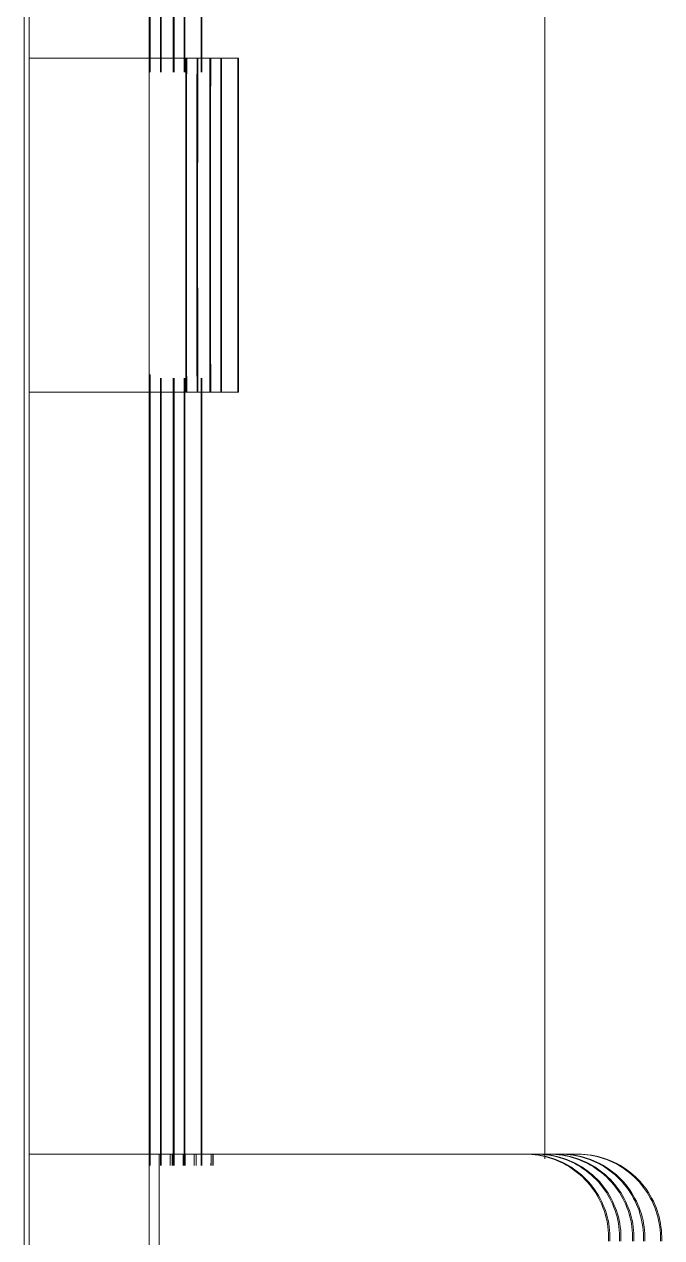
# Model space of a CAD drawing. Header units: millimetres. Extents: x 900982 to 1200730, y -305 to 27743.
# Drawn here: x 1020985.9 to 1021047, y 6200 to 6316.2 of the extents above; entities that cross this region are included whole.
import ezdxf

# ---------------------------------------------------------------- set-up
doc = ezdxf.new("R2010")
doc.units = ezdxf.units.MM
for name, color, linetype, lineweight in [('A-DOOR', 31, 'Continuous', 5), ('A-DOOR-FRAM', 31, 'Continuous', 5), ('A-GENM', 13, 'Continuous', 5)]:
    doc.layers.add(name, color=color, linetype=linetype, lineweight=lineweight)

# ---------------------------------------------------------------- blocks, each defined once
blk = doc.blocks.new('Generic Models 6 - Generic Models 2-971374-SECTION - GRIDS 2A')
at = {"layer": 'A-GENM'}
blk.add_line((1021035.8, 6207.57), (1021035.8, 6621.81), dxfattribs=at)
blk = doc.blocks.new('X_Door-Frame-Metal - Standard-2885300-SECTION - GRIDS 2A')
at = {"layer": 'A-DOOR-FRAM'}
blk.add_line((1020985.92, 7600), (1020985.92, 5200), dxfattribs=at)
blk = doc.blocks.new('X_Door-Handle-Lockwood 4800 Series Lever - Standard-764996-SECTION - GRIDS 2A')
at = {"layer": 'A-DOOR'}
for p, q in [((1020986.4, 6151), (1020986.4, 6334)), ((1020997.9, 6334), (1020997.9, 6151)), ((1021001.41, 6313), (1020986.41, 6313)), ((1021001.4, 6303), (1021001.4, 6290.98)), ((1020986.41, 6280.98), (1021001.41, 6280.98)), ((1021006.91, 6208), (1020986.41, 6208)), ((1021006.85, 6208), (1020998.85, 6208)), ((1021033.89, 6208), (1021033.87, 6208))]:
    blk.add_line(p, q, dxfattribs=at)
at = {"layer": 'A-DOOR', "flags": 128}
for points in [[(1021033.87, 6208), (1021033.84, 6208), (1021033.78, 6208), (1021033.67, 6208), (1021033.52, 6208), (1021033.32, 6208), (1021033.09, 6208), (1021032.81, 6208), (1021032.49, 6208), (1021032.13, 6208), (1021031.73, 6208), (1021031.29, 6208), (1021030.81, 6208), (1021030.29, 6208), (1021029.73, 6208), (1021029.14, 6208), (1021028.51, 6208), (1021027.85, 6208), (1021027.16, 6208), (1021026.43, 6208), (1021025.67, 6208), (1021024.88, 6208), (1021024.06, 6208), (1021023.21, 6208), (1021022.34, 6208), (1021021.44, 6208), (1021020.52, 6208), (1021019.58, 6208), (1021018.62, 6208), (1021017.63, 6208), (1021016.64, 6208), (1021015.62, 6208), (1021014.59, 6208), (1021013.55, 6208), (1021012.5, 6208), (1021011.44, 6208), (1021010.37, 6208), (1021009.3, 6208), (1021008.22, 6208), (1021007.14, 6208), (1021006.85, 6208)], [(1021006.91, 6208), (1021007.99, 6208), (1021009.07, 6208), (1021010.14, 6208), (1021011.21, 6208), (1021012.27, 6208), (1021013.33, 6208), (1021014.37, 6208), (1021015.4, 6208), (1021016.42, 6208), (1021017.42, 6208), (1021018.41, 6208), (1021019.38, 6208), (1021020.32, 6208), (1021021.25, 6208), (1021022.15, 6208), (1021023.03, 6208), (1021023.88, 6208), (1021024.71, 6208), (1021025.51, 6208), (1021026.27, 6208), (1021027.01, 6208), (1021027.71, 6208), (1021028.38, 6208), (1021029.02, 6208), (1021029.62, 6208), (1021030.19, 6208), (1021030.71, 6208), (1021031.2, 6208), (1021031.65, 6208), (1021032.06, 6208), (1021032.44, 6208), (1021032.77, 6208), (1021033.05, 6208), (1021033.3, 6208), (1021033.5, 6208), (1021033.67, 6208), (1021033.78, 6208), (1021033.86, 6208), (1021033.89, 6208)], [(1021033.89, 6208), (1021034.21, 6207.99), (1021034.53, 6207.97), (1021034.85, 6207.94), (1021035.17, 6207.9), (1021035.48, 6207.84), (1021035.8, 6207.77), (1021036.11, 6207.69), (1021036.41, 6207.59), (1021036.71, 6207.49), (1021037.01, 6207.37), (1021037.3, 6207.24), (1021037.59, 6207.1), (1021037.87, 6206.94), (1021038.14, 6206.78), (1021038.41, 6206.6), (1021038.67, 6206.42), (1021038.92, 6206.22), (1021039.17, 6206.01), (1021039.41, 6205.8), (1021039.63, 6205.57), (1021039.85, 6205.34), (1021040.06, 6205.1), (1021040.26, 6204.85), (1021040.45, 6204.59), (1021040.63, 6204.32), (1021040.79, 6204.05), (1021040.95, 6203.77), (1021041.1, 6203.49), (1021041.23, 6203.19), (1021041.35, 6202.9), (1021041.46, 6202.6), (1021041.56, 6202.29), (1021041.64, 6201.99), (1021041.72, 6201.67), (1021041.78, 6201.36), (1021041.83, 6201.04), (1021041.86, 6200.73), (1021041.88, 6200.41), (1021041.89, 6200.09), (1021041.89, 6200)], [(1021041.89, 6200), (1021041.89, 6199.68)]]:
    blk.add_lwpolyline(points, dxfattribs=at)
at = {"layer": 'A-DOOR'}
for centre, major_axis, start_param, end_param in [((1021001.41, 6303), (0, 10), 5.759587, 7.853982), ((1021001.41, 6290.98), (0, 10), 1.570796, 3.665191), ((1020998.85, 6200), (0, 8), 4.712389, 7.853982), ((1020998.85, 6200), (0, 8), 1.570796, 4.712389)]:
    blk.add_ellipse(centre, major_axis=major_axis, ratio=0.000553, start_param=start_param, end_param=end_param, dxfattribs=at)
blk = doc.blocks.new('X_Door-Handle-Lockwood 4800 Series Lever - Standard-765406-SECTION - GRIDS 2A')
at = {"layer": 'A-DOOR'}
for p, q in [((1020997.97, 6334), (1020997.97, 6311.66)), ((1021001.48, 6313), (1020997.9, 6313)), ((1021001.47, 6303), (1021001.47, 6290.98)), ((1020997.97, 6282.68), (1020997.97, 6206.93)), ((1020997.9, 6280.98), (1021001.48, 6280.98)), ((1021006.98, 6208), (1020997.9, 6208)), ((1021007.03, 6208), (1020999.03, 6208)), ((1021034.02, 6208), (1021033.99, 6208))]:
    blk.add_line(p, q, dxfattribs=at)
at = {"layer": 'A-DOOR', "flags": 128}
for points in [[(1021016.76, 6208), (1021015.75, 6208), (1021014.72, 6208), (1021013.68, 6208), (1021012.63, 6208), (1021011.57, 6208), (1021010.5, 6208), (1021009.42, 6208), (1021008.35, 6208), (1021007.27, 6208), (1021006.98, 6208)], [(1021007.03, 6208), (1021008.11, 6208), (1021009.19, 6208), (1021010.27, 6208), (1021011.34, 6208), (1021012.4, 6208), (1021013.45, 6208), (1021014.5, 6208), (1021015.53, 6208), (1021016.55, 6208), (1021017.55, 6208)], [(1021021.37, 6208), (1021022.28, 6208), (1021023.16, 6208), (1021024.01, 6208), (1021024.83, 6208), (1021025.63, 6208), (1021026.4, 6208), (1021027.14, 6208), (1021027.84, 6208), (1021028.51, 6208), (1021029.15, 6208), (1021029.75, 6208), (1021030.31, 6208), (1021030.84, 6208), (1021031.33, 6208), (1021031.78, 6208), (1021032.19, 6208), (1021032.56, 6208), (1021032.89, 6208), (1021033.18, 6208), (1021033.43, 6208), (1021033.63, 6208), (1021033.79, 6208), (1021033.91, 6208), (1021033.99, 6208), (1021034.02, 6208)], [(1021033.99, 6208), (1021033.97, 6208), (1021033.9, 6208), (1021033.8, 6208), (1021033.64, 6208), (1021033.45, 6208), (1021033.21, 6208), (1021032.94, 6208), (1021032.62, 6208), (1021032.26, 6208), (1021031.85, 6208), (1021031.41, 6208), (1021030.93, 6208), (1021030.42, 6208), (1021029.86, 6208), (1021029.27, 6208), (1021028.64, 6208), (1021027.98, 6208), (1021027.28, 6208), (1021026.55, 6208), (1021025.79, 6208), (1021025, 6208), (1021024.18, 6208), (1021023.34, 6208), (1021022.46, 6208), (1021021.57, 6208)], [(1021034.02, 6208), (1021034.34, 6207.99), (1021034.66, 6207.97), (1021034.98, 6207.94), (1021035.29, 6207.9), (1021035.61, 6207.84), (1021035.92, 6207.77), (1021036.23, 6207.69), (1021036.54, 6207.59), (1021036.84, 6207.49), (1021037.14, 6207.37), (1021037.43, 6207.24), (1021037.71, 6207.1), (1021037.99, 6206.94), (1021038.27, 6206.78), (1021038.54, 6206.6), (1021038.8, 6206.42), (1021039.05, 6206.22), (1021039.29, 6206.01), (1021039.53, 6205.8), (1021039.76, 6205.57), (1021039.98, 6205.34), (1021040.19, 6205.1), (1021040.38, 6204.85), (1021040.57, 6204.59), (1021040.75, 6204.32), (1021040.92, 6204.05), (1021041.08, 6203.77), (1021041.22, 6203.49), (1021041.35, 6203.19), (1021041.48, 6202.9), (1021041.59, 6202.6), (1021041.68, 6202.29), (1021041.77, 6201.99), (1021041.84, 6201.67), (1021041.9, 6201.36), (1021041.95, 6201.04), (1021041.99, 6200.73), (1021042.01, 6200.41), (1021042.02, 6200.09), (1021042.02, 6200)], [(1021042.02, 6200), (1021042.01, 6199.68)]]:
    blk.add_lwpolyline(points, dxfattribs=at)
at = {"layer": 'A-DOOR'}
for centre, major_axis, start_param, end_param in [((1021001.48, 6303), (0, 10), 5.759587, 7.853982), ((1021001.48, 6290.98), (0, 10), 1.570796, 3.665191), ((1020999.03, 6200), (0, 8), 5.759587, 6.806784)]:
    blk.add_ellipse(centre, major_axis=major_axis, ratio=0.000553, start_param=start_param, end_param=end_param, dxfattribs=at)
blk = doc.blocks.new('X_Door-Handle-Lockwood 4800 Series Lever - Standard-V10-SECTION - GRIDS 2A')
at = {"layer": 'A-DOOR'}
for p, q in [((1020998.96, 6334), (1020998.96, 6311.66)), ((1021002.47, 6313), (1020997.97, 6313)), ((1021002.46, 6303), (1021002.46, 6290.98)), ((1020998.96, 6282.32), (1020998.96, 6206.93)), ((1020997.97, 6280.98), (1021002.47, 6280.98)), ((1021007.97, 6208), (1020997.97, 6208)), ((1021007.91, 6208), (1020999.91, 6208)), ((1021034.95, 6208), (1021034.92, 6208))]:
    blk.add_line(p, q, dxfattribs=at)
at = {"layer": 'A-DOOR', "flags": 128}
for points in [[(1021016.68, 6208), (1021015.65, 6208), (1021014.61, 6208), (1021013.56, 6208), (1021012.5, 6208), (1021011.43, 6208), (1021010.36, 6208), (1021009.28, 6208), (1021008.2, 6208), (1021007.91, 6208)], [(1021007.97, 6208), (1021009.05, 6208), (1021010.13, 6208), (1021011.2, 6208), (1021012.27, 6208), (1021013.33, 6208), (1021014.39, 6208), (1021015.43, 6208), (1021016.46, 6208), (1021017.48, 6208)], [(1021021.38, 6208), (1021022.31, 6208), (1021023.21, 6208), (1021024.09, 6208), (1021024.94, 6208)], [(1021025.12, 6208), (1021024.27, 6208), (1021023.4, 6208), (1021022.5, 6208), (1021021.58, 6208)], [(1021031.25, 6208), (1021031.77, 6208), (1021032.26, 6208), (1021032.71, 6208), (1021033.12, 6208), (1021033.49, 6208), (1021033.82, 6208), (1021034.11, 6208), (1021034.36, 6208), (1021034.56, 6208), (1021034.72, 6208), (1021034.84, 6208), (1021034.92, 6208), (1021034.95, 6208)], [(1021034.92, 6208), (1021034.9, 6208), (1021034.84, 6208), (1021034.73, 6208), (1021034.58, 6208), (1021034.38, 6208), (1021034.15, 6208), (1021033.87, 6208), (1021033.55, 6208), (1021033.19, 6208), (1021032.79, 6208), (1021032.35, 6208), (1021031.87, 6208), (1021031.35, 6208)], [(1021034.95, 6208), (1021035.27, 6207.99), (1021035.59, 6207.97), (1021035.91, 6207.94), (1021036.23, 6207.9), (1021036.54, 6207.84), (1021036.85, 6207.77), (1021037.16, 6207.69), (1021037.47, 6207.59), (1021037.77, 6207.49), (1021038.07, 6207.37), (1021038.36, 6207.24), (1021038.65, 6207.1), (1021038.93, 6206.94), (1021039.2, 6206.78), (1021039.47, 6206.6), (1021039.73, 6206.42), (1021039.98, 6206.22), (1021040.23, 6206.01), (1021040.46, 6205.8), (1021040.69, 6205.57), (1021040.91, 6205.34), (1021041.12, 6205.1), (1021041.32, 6204.85), (1021041.51, 6204.59), (1021041.68, 6204.32), (1021041.85, 6204.05), (1021042.01, 6203.77), (1021042.15, 6203.49), (1021042.29, 6203.19), (1021042.41, 6202.9), (1021042.52, 6202.6), (1021042.62, 6202.29), (1021042.7, 6201.99), (1021042.78, 6201.67), (1021042.84, 6201.36), (1021042.88, 6201.04), (1021042.92, 6200.73), (1021042.94, 6200.41), (1021042.95, 6200.09), (1021042.95, 6200)], [(1021042.95, 6200), (1021042.95, 6199.68)]]:
    blk.add_lwpolyline(points, dxfattribs=at)
at = {"layer": 'A-DOOR'}
for centre, major_axis, start_param, end_param in [((1021002.47, 6303), (0, 10), 5.759587, 7.853982), ((1021002.47, 6290.98), (0, 10), 1.570796, 3.665191), ((1020999.91, 6200), (0, 8), 5.759587, 6.806784)]:
    blk.add_ellipse(centre, major_axis=major_axis, ratio=0.000553, start_param=start_param, end_param=end_param, dxfattribs=at)
blk = doc.blocks.new('X_Door-Handle-Lockwood 4800 Series Lever - Standard-V11-SECTION - GRIDS 2A')
at = {"layer": 'A-DOOR'}
for p, q in [((1020999.03, 6334), (1020999.03, 6311.66)), ((1021002.54, 6313), (1020998.96, 6313)), ((1021002.53, 6303), (1021002.53, 6290.98)), ((1020999.03, 6282.32), (1020999.03, 6206.93)), ((1020998.96, 6280.98), (1021002.54, 6280.98)), ((1021008.04, 6208), (1020998.96, 6208)), ((1021008.09, 6208), (1021000.09, 6208)), ((1021035.08, 6208), (1021035.05, 6208))]:
    blk.add_line(p, q, dxfattribs=at)
at = {"layer": 'A-DOOR', "flags": 128}
for points in [[(1021016.81, 6208), (1021015.78, 6208), (1021014.74, 6208), (1021013.68, 6208), (1021012.62, 6208), (1021011.56, 6208), (1021010.48, 6208), (1021009.41, 6208), (1021008.33, 6208), (1021008.04, 6208)], [(1021008.09, 6208), (1021009.17, 6208), (1021010.25, 6208), (1021011.33, 6208), (1021012.39, 6208), (1021013.46, 6208), (1021014.51, 6208), (1021015.55, 6208), (1021016.59, 6208), (1021017.6, 6208)], [(1021022.43, 6208), (1021023.34, 6208), (1021024.21, 6208), (1021025.07, 6208)], [(1021025.24, 6208), (1021024.4, 6208), (1021023.52, 6208), (1021022.63, 6208)], [(1021031.37, 6208), (1021031.9, 6208), (1021032.39, 6208), (1021032.84, 6208), (1021033.25, 6208), (1021033.62, 6208), (1021033.95, 6208), (1021034.24, 6208), (1021034.48, 6208), (1021034.69, 6208), (1021034.85, 6208), (1021034.97, 6208), (1021035.04, 6208), (1021035.08, 6208)], [(1021035.05, 6208), (1021035.03, 6208), (1021034.96, 6208), (1021034.85, 6208), (1021034.7, 6208), (1021034.51, 6208), (1021034.27, 6208), (1021033.99, 6208), (1021033.67, 6208), (1021033.31, 6208), (1021032.91, 6208), (1021032.47, 6208), (1021031.99, 6208), (1021031.47, 6208)], [(1021035.08, 6208), (1021035.4, 6207.99), (1021035.72, 6207.97), (1021036.04, 6207.94), (1021036.35, 6207.9), (1021036.67, 6207.84), (1021036.98, 6207.77), (1021037.29, 6207.69), (1021037.59, 6207.59), (1021037.9, 6207.49), (1021038.19, 6207.37), (1021038.49, 6207.24), (1021038.77, 6207.1), (1021039.05, 6206.94), (1021039.33, 6206.78), (1021039.6, 6206.6), (1021039.86, 6206.42), (1021040.11, 6206.22), (1021040.35, 6206.01), (1021040.59, 6205.8), (1021040.82, 6205.57), (1021041.04, 6205.34), (1021041.24, 6205.1), (1021041.44, 6204.85), (1021041.63, 6204.59), (1021041.81, 6204.32), (1021041.98, 6204.05), (1021042.13, 6203.77), (1021042.28, 6203.49), (1021042.41, 6203.19), (1021042.53, 6202.9), (1021042.64, 6202.6), (1021042.74, 6202.29), (1021042.83, 6201.99), (1021042.9, 6201.67), (1021042.96, 6201.36), (1021043.01, 6201.04), (1021043.05, 6200.73), (1021043.07, 6200.41), (1021043.08, 6200.09), (1021043.08, 6200)], [(1021043.08, 6200), (1021043.07, 6199.68)]]:
    blk.add_lwpolyline(points, dxfattribs=at)
at = {"layer": 'A-DOOR'}
for centre, major_axis, start_param, end_param in [((1021002.54, 6303), (0, 10), 5.759587, 7.853982), ((1021002.54, 6290.98), (0, 10), 1.570796, 3.665191), ((1021000.09, 6200), (0, 8), 5.759587, 6.806784)]:
    blk.add_ellipse(centre, major_axis=major_axis, ratio=0.000553, start_param=start_param, end_param=end_param, dxfattribs=at)
blk = doc.blocks.new('X_Door-Handle-Lockwood 4800 Series Lever - Standard-V14-SECTION - GRIDS 2A')
at = {"layer": 'A-DOOR'}
for p, q in [((1021000.2, 6334), (1021000.2, 6311.66)), ((1021003.71, 6313), (1020999.03, 6313)), ((1021003.7, 6303), (1021003.7, 6290.98)), ((1021000.2, 6282.32), (1021000.2, 6206.93)), ((1020999.03, 6280.98), (1021003.71, 6280.98)), ((1021009.21, 6208), (1020999.03, 6208)), ((1021009.15, 6208), (1021001.15, 6208)), ((1021036.19, 6208), (1021036.17, 6208))]:
    blk.add_line(p, q, dxfattribs=at)
at = {"layer": 'A-DOOR', "flags": 128}
for points in [[(1021016.89, 6208), (1021015.85, 6208), (1021014.8, 6208), (1021013.74, 6208), (1021012.67, 6208), (1021011.6, 6208), (1021010.52, 6208), (1021009.44, 6208), (1021009.15, 6208)], [(1021009.21, 6208), (1021010.29, 6208), (1021011.37, 6208), (1021012.44, 6208), (1021013.51, 6208), (1021014.57, 6208), (1021015.63, 6208), (1021016.67, 6208)], [(1021022.62, 6208), (1021023.55, 6208), (1021024.45, 6208)], [(1021024.64, 6208), (1021023.74, 6208), (1021022.82, 6208)], [(1021032.49, 6208), (1021033.01, 6208), (1021033.5, 6208), (1021033.95, 6208), (1021034.37, 6208), (1021034.74, 6208), (1021035.07, 6208), (1021035.35, 6208), (1021035.6, 6208), (1021035.8, 6208), (1021035.97, 6208), (1021036.08, 6208), (1021036.16, 6208), (1021036.19, 6208)], [(1021036.17, 6208), (1021036.14, 6208), (1021036.08, 6208), (1021035.97, 6208), (1021035.82, 6208), (1021035.63, 6208), (1021035.39, 6208), (1021035.11, 6208), (1021034.79, 6208), (1021034.43, 6208), (1021034.03, 6208), (1021033.59, 6208), (1021033.11, 6208), (1021032.59, 6208)], [(1021036.19, 6208), (1021036.51, 6207.99), (1021036.83, 6207.97), (1021037.15, 6207.94), (1021037.47, 6207.9), (1021037.78, 6207.84), (1021038.1, 6207.77), (1021038.41, 6207.69), (1021038.71, 6207.59), (1021039.01, 6207.49), (1021039.31, 6207.37), (1021039.6, 6207.24), (1021039.89, 6207.1), (1021040.17, 6206.94), (1021040.44, 6206.78), (1021040.71, 6206.6), (1021040.97, 6206.42), (1021041.23, 6206.22), (1021041.47, 6206.01), (1021041.71, 6205.8), (1021041.93, 6205.57), (1021042.15, 6205.34), (1021042.36, 6205.1), (1021042.56, 6204.85), (1021042.75, 6204.59), (1021042.93, 6204.32), (1021043.09, 6204.05), (1021043.25, 6203.77), (1021043.4, 6203.49), (1021043.53, 6203.19), (1021043.65, 6202.9), (1021043.76, 6202.6), (1021043.86, 6202.29), (1021043.94, 6201.99), (1021044.02, 6201.67), (1021044.08, 6201.36), (1021044.13, 6201.04), (1021044.16, 6200.73), (1021044.18, 6200.41), (1021044.19, 6200.09), (1021044.19, 6200)], [(1021044.19, 6200), (1021044.19, 6199.68)]]:
    blk.add_lwpolyline(points, dxfattribs=at)
at = {"layer": 'A-DOOR'}
for centre, major_axis, start_param, end_param in [((1021003.71, 6303), (0, 10), 5.759587, 7.853982), ((1021003.71, 6290.98), (0, 10), 1.570796, 3.665191), ((1021001.15, 6200), (0, 8), 5.759587, 6.806784)]:
    blk.add_ellipse(centre, major_axis=major_axis, ratio=0.000553, start_param=start_param, end_param=end_param, dxfattribs=at)
blk = doc.blocks.new('X_Door-Handle-Lockwood 4800 Series Lever - Standard-V15-SECTION - GRIDS 2A')
at = {"layer": 'A-DOOR'}
for p, q in [((1021000.27, 6334), (1021000.27, 6311.66)), ((1021003.78, 6313), (1021000.2, 6313)), ((1021003.77, 6303), (1021003.77, 6290.98)), ((1021000.27, 6282.32), (1021000.27, 6206.93)), ((1021000.2, 6280.98), (1021003.78, 6280.98)), ((1021009.28, 6208), (1021000.2, 6208)), ((1021009.34, 6208), (1021001.34, 6208)), ((1021023.67, 6208), (1021024.58, 6208)), ((1021024.76, 6208), (1021023.87, 6208)), ((1021036.32, 6208), (1021036.29, 6208))]:
    blk.add_line(p, q, dxfattribs=at)
at = {"layer": 'A-DOOR', "flags": 128}
for points in [[(1021017.02, 6208), (1021015.98, 6208), (1021014.93, 6208), (1021013.87, 6208), (1021012.8, 6208), (1021011.73, 6208), (1021010.65, 6208), (1021009.57, 6208), (1021009.28, 6208)], [(1021009.34, 6208), (1021010.41, 6208), (1021011.49, 6208), (1021012.57, 6208), (1021013.64, 6208), (1021014.7, 6208), (1021015.75, 6208), (1021016.8, 6208)], [(1021032.61, 6208), (1021033.14, 6208), (1021033.63, 6208), (1021034.08, 6208), (1021034.49, 6208), (1021034.86, 6208), (1021035.19, 6208), (1021035.48, 6208), (1021035.73, 6208), (1021035.93, 6208), (1021036.09, 6208), (1021036.21, 6208), (1021036.29, 6208), (1021036.32, 6208)], [(1021036.29, 6208), (1021036.27, 6208), (1021036.2, 6208), (1021036.1, 6208), (1021035.94, 6208), (1021035.75, 6208), (1021035.51, 6208), (1021035.24, 6208), (1021034.92, 6208), (1021034.56, 6208), (1021034.15, 6208), (1021033.71, 6208), (1021033.23, 6208), (1021032.72, 6208)], [(1021036.32, 6208), (1021036.64, 6207.99), (1021036.96, 6207.97), (1021037.28, 6207.94), (1021037.59, 6207.9), (1021037.91, 6207.84), (1021038.22, 6207.77), (1021038.53, 6207.69), (1021038.84, 6207.59), (1021039.14, 6207.49), (1021039.44, 6207.37), (1021039.73, 6207.24), (1021040.01, 6207.1), (1021040.3, 6206.94), (1021040.57, 6206.78), (1021040.84, 6206.6), (1021041.1, 6206.42), (1021041.35, 6206.22), (1021041.6, 6206.01), (1021041.83, 6205.8), (1021042.06, 6205.57), (1021042.28, 6205.34), (1021042.49, 6205.1), (1021042.69, 6204.85), (1021042.87, 6204.59), (1021043.05, 6204.32), (1021043.22, 6204.05), (1021043.38, 6203.77), (1021043.52, 6203.49), (1021043.65, 6203.19), (1021043.78, 6202.9), (1021043.89, 6202.6), (1021043.98, 6202.29), (1021044.07, 6201.99), (1021044.14, 6201.67), (1021044.2, 6201.36), (1021044.25, 6201.04), (1021044.29, 6200.73), (1021044.31, 6200.41), (1021044.32, 6200.09), (1021044.32, 6200)], [(1021044.32, 6200), (1021044.31, 6199.68)]]:
    blk.add_lwpolyline(points, dxfattribs=at)
at = {"layer": 'A-DOOR'}
for centre, major_axis, start_param, end_param in [((1021003.78, 6303), (0, 10), 5.759587, 7.853982), ((1021003.78, 6290.98), (0, 10), 1.570796, 3.665191), ((1021001.34, 6200), (0, 8), 5.759587, 6.806784)]:
    blk.add_ellipse(centre, major_axis=major_axis, ratio=0.000553, start_param=start_param, end_param=end_param, dxfattribs=at)
blk = doc.blocks.new('X_Door-Handle-Lockwood 4800 Series Lever - Standard-V18-SECTION - GRIDS 2A')
at = {"layer": 'A-DOOR'}
for p, q in [((1021001.25, 6334), (1021001.25, 6311.66)), ((1021004.75, 6313), (1021000.27, 6313)), ((1021004.75, 6303), (1021004.75, 6290.98)), ((1021001.25, 6282.32), (1021001.25, 6206.93)), ((1021000.27, 6280.98), (1021004.75, 6280.98)), ((1021010.25, 6208), (1021000.27, 6208)), ((1021010.2, 6208), (1021002.2, 6208)), ((1021023.67, 6208), (1021024.59, 6208)), ((1021024.79, 6208), (1021023.87, 6208)), ((1021037.24, 6208), (1021037.21, 6208))]:
    blk.add_line(p, q, dxfattribs=at)
at = {"layer": 'A-DOOR', "flags": 128}
for points in [[(1021016.9, 6208), (1021015.85, 6208), (1021014.78, 6208), (1021013.72, 6208), (1021012.64, 6208), (1021011.57, 6208), (1021010.49, 6208), (1021010.2, 6208)], [(1021010.25, 6208), (1021011.33, 6208), (1021012.41, 6208), (1021013.49, 6208), (1021014.56, 6208), (1021015.62, 6208), (1021016.67, 6208)], [(1021033.53, 6208), (1021034.06, 6208), (1021034.55, 6208), (1021035, 6208), (1021035.41, 6208), (1021035.78, 6208), (1021036.11, 6208), (1021036.4, 6208), (1021036.64, 6208), (1021036.85, 6208), (1021037.01, 6208), (1021037.13, 6208), (1021037.2, 6208), (1021037.24, 6208)], [(1021037.21, 6208), (1021037.19, 6208), (1021037.12, 6208), (1021037.01, 6208), (1021036.86, 6208), (1021036.67, 6208), (1021036.43, 6208), (1021036.15, 6208), (1021035.84, 6208), (1021035.47, 6208), (1021035.07, 6208), (1021034.63, 6208), (1021034.15, 6208), (1021033.63, 6208)], [(1021037.24, 6208), (1021037.56, 6207.99), (1021037.88, 6207.97), (1021038.2, 6207.94), (1021038.51, 6207.9), (1021038.83, 6207.84), (1021039.14, 6207.77), (1021039.45, 6207.69), (1021039.76, 6207.59), (1021040.06, 6207.49), (1021040.35, 6207.37), (1021040.65, 6207.24), (1021040.93, 6207.1), (1021041.21, 6206.94), (1021041.49, 6206.78), (1021041.76, 6206.6), (1021042.02, 6206.42), (1021042.27, 6206.22), (1021042.51, 6206.01), (1021042.75, 6205.8), (1021042.98, 6205.57), (1021043.2, 6205.34), (1021043.4, 6205.1), (1021043.6, 6204.85), (1021043.79, 6204.59), (1021043.97, 6204.32), (1021044.14, 6204.05), (1021044.29, 6203.77), (1021044.44, 6203.49), (1021044.57, 6203.19), (1021044.7, 6202.9), (1021044.81, 6202.6), (1021044.9, 6202.29), (1021044.99, 6201.99), (1021045.06, 6201.67), (1021045.12, 6201.36), (1021045.17, 6201.04), (1021045.21, 6200.73), (1021045.23, 6200.41), (1021045.24, 6200.09), (1021045.24, 6200)], [(1021045.24, 6200), (1021045.23, 6199.68)]]:
    blk.add_lwpolyline(points, dxfattribs=at)
at = {"layer": 'A-DOOR'}
for centre, major_axis, start_param, end_param in [((1021004.75, 6303), (0, 10), 5.759587, 7.853982), ((1021004.75, 6290.98), (0, 10), 1.570796, 3.665191), ((1021002.2, 6200), (0, 8), 5.759586, 6.806784)]:
    blk.add_ellipse(centre, major_axis=major_axis, ratio=0.000553, start_param=start_param, end_param=end_param, dxfattribs=at)
blk = doc.blocks.new('X_Door-Handle-Lockwood 4800 Series Lever - Standard-V19-SECTION - GRIDS 2A')
at = {"layer": 'A-DOOR'}
for p, q in [((1021001.31, 6334), (1021001.31, 6311.66)), ((1021004.82, 6313), (1021001.25, 6313)), ((1021004.82, 6303), (1021004.82, 6290.98)), ((1021001.31, 6282.32), (1021001.31, 6206.93)), ((1021001.25, 6280.98), (1021004.82, 6280.98)), ((1021010.32, 6208), (1021001.25, 6208)), ((1021010.38, 6208), (1021002.38, 6208)), ((1021037.36, 6208), (1021037.34, 6208))]:
    blk.add_line(p, q, dxfattribs=at)
at = {"layer": 'A-DOOR', "flags": 128}
for points in [[(1021017.02, 6208), (1021015.97, 6208), (1021014.91, 6208), (1021013.84, 6208), (1021012.77, 6208), (1021011.69, 6208), (1021010.61, 6208), (1021010.32, 6208)], [(1021010.38, 6208), (1021011.46, 6208), (1021012.54, 6208), (1021013.61, 6208), (1021014.68, 6208), (1021015.74, 6208), (1021016.8, 6208)], [(1021033.66, 6208), (1021034.18, 6208), (1021034.67, 6208), (1021035.12, 6208), (1021035.53, 6208), (1021035.91, 6208), (1021036.24, 6208), (1021036.52, 6208), (1021036.77, 6208), (1021036.97, 6208), (1021037.14, 6208), (1021037.25, 6208), (1021037.33, 6208), (1021037.36, 6208)], [(1021037.34, 6208), (1021037.31, 6208), (1021037.25, 6208), (1021037.14, 6208), (1021036.99, 6208), (1021036.79, 6208), (1021036.56, 6208), (1021036.28, 6208), (1021035.96, 6208), (1021035.6, 6208), (1021035.2, 6208), (1021034.76, 6208), (1021034.28, 6208), (1021033.76, 6208)], [(1021037.36, 6208), (1021037.68, 6207.99), (1021038, 6207.97), (1021038.32, 6207.94), (1021038.64, 6207.9), (1021038.95, 6207.84), (1021039.27, 6207.77), (1021039.58, 6207.69), (1021039.88, 6207.59), (1021040.18, 6207.49), (1021040.48, 6207.37), (1021040.77, 6207.24), (1021041.06, 6207.1), (1021041.34, 6206.94), (1021041.61, 6206.78), (1021041.88, 6206.6), (1021042.14, 6206.42), (1021042.39, 6206.22), (1021042.64, 6206.01), (1021042.88, 6205.8), (1021043.1, 6205.57), (1021043.32, 6205.34), (1021043.53, 6205.1), (1021043.73, 6204.85), (1021043.92, 6204.59), (1021044.1, 6204.32), (1021044.26, 6204.05), (1021044.42, 6203.77), (1021044.57, 6203.49), (1021044.7, 6203.19), (1021044.82, 6202.9), (1021044.93, 6202.6), (1021045.03, 6202.29), (1021045.11, 6201.99), (1021045.19, 6201.67), (1021045.25, 6201.36), (1021045.3, 6201.04), (1021045.33, 6200.73), (1021045.35, 6200.41), (1021045.36, 6200.09), (1021045.36, 6200)], [(1021045.36, 6200), (1021045.36, 6199.68)]]:
    blk.add_lwpolyline(points, dxfattribs=at)
at = {"layer": 'A-DOOR'}
for centre, major_axis, start_param, end_param in [((1021004.82, 6303), (0, 10), 5.759587, 7.853982), ((1021004.82, 6290.98), (0, 10), 1.570796, 3.665191), ((1021002.38, 6200), (0, 8), 5.759587, 6.806784)]:
    blk.add_ellipse(centre, major_axis=major_axis, ratio=0.000553, start_param=start_param, end_param=end_param, dxfattribs=at)
blk = doc.blocks.new('X_Door-Handle-Lockwood 4800 Series Lever - Standard-V22-SECTION - GRIDS 2A')
at = {"layer": 'A-DOOR'}
for p, q in [((1021002.86, 6334), (1021002.86, 6311.66)), ((1021006.37, 6313), (1021001.31, 6313)), ((1021006.37, 6303), (1021006.37, 6290.98)), ((1021002.86, 6282.32), (1021002.86, 6206.93)), ((1021001.31, 6280.98), (1021006.37, 6280.98)), ((1021011.87, 6208), (1021001.31, 6208)), ((1021011.81, 6208), (1021003.81, 6208)), ((1021038.86, 6208), (1021038.83, 6208))]:
    blk.add_line(p, q, dxfattribs=at)
at = {"layer": 'A-DOOR', "flags": 128}
for points in [[(1021017.46, 6208), (1021016.4, 6208), (1021015.34, 6208), (1021014.26, 6208), (1021013.18, 6208), (1021012.11, 6208), (1021011.81, 6208)], [(1021011.87, 6208), (1021012.95, 6208), (1021014.03, 6208), (1021015.1, 6208), (1021016.17, 6208), (1021017.24, 6208)], [(1021034.58, 6208), (1021035.15, 6208), (1021035.68, 6208), (1021036.17, 6208), (1021036.62, 6208), (1021037.03, 6208), (1021037.4, 6208), (1021037.73, 6208), (1021038.02, 6208), (1021038.26, 6208), (1021038.47, 6208), (1021038.63, 6208), (1021038.75, 6208), (1021038.82, 6208), (1021038.86, 6208)], [(1021038.83, 6208), (1021038.81, 6208), (1021038.74, 6208), (1021038.63, 6208), (1021038.48, 6208), (1021038.29, 6208), (1021038.05, 6208), (1021037.77, 6208), (1021037.45, 6208), (1021037.09, 6208), (1021036.69, 6208), (1021036.25, 6208), (1021035.77, 6208), (1021035.25, 6208), (1021034.7, 6208)], [(1021038.86, 6208), (1021039.18, 6207.99), (1021039.5, 6207.97), (1021039.81, 6207.94), (1021040.13, 6207.9), (1021040.45, 6207.84), (1021040.76, 6207.77), (1021041.07, 6207.69), (1021041.37, 6207.59), (1021041.68, 6207.49), (1021041.97, 6207.37), (1021042.26, 6207.24), (1021042.55, 6207.1), (1021042.83, 6206.94), (1021043.11, 6206.78), (1021043.37, 6206.6), (1021043.63, 6206.42), (1021043.89, 6206.22), (1021044.13, 6206.01), (1021044.37, 6205.8), (1021044.6, 6205.57), (1021044.81, 6205.34), (1021045.02, 6205.1), (1021045.22, 6204.85), (1021045.41, 6204.59), (1021045.59, 6204.32), (1021045.76, 6204.05), (1021045.91, 6203.77), (1021046.06, 6203.49), (1021046.19, 6203.19), (1021046.31, 6202.9), (1021046.42, 6202.6), (1021046.52, 6202.29), (1021046.61, 6201.99), (1021046.68, 6201.67), (1021046.74, 6201.36), (1021046.79, 6201.04), (1021046.82, 6200.73), (1021046.85, 6200.41), (1021046.86, 6200.09), (1021046.86, 6200)], [(1021046.86, 6200), (1021046.85, 6199.68)]]:
    blk.add_lwpolyline(points, dxfattribs=at)
at = {"layer": 'A-DOOR'}
for centre, major_axis, start_param, end_param in [((1021006.37, 6303), (0, 10), 5.759587, 7.853982), ((1021006.37, 6290.98), (0, 10), 1.570796, 3.665191), ((1021003.81, 6200), (0, 8), 5.759587, 6.806784)]:
    blk.add_ellipse(centre, major_axis=major_axis, ratio=0.000553, start_param=start_param, end_param=end_param, dxfattribs=at)
blk = doc.blocks.new('X_Door-Handle-Lockwood 4800 Series Lever - Standard-V23-SECTION - GRIDS 2A')
at = {"layer": 'A-DOOR'}
for p, q in [((1021002.93, 6334), (1021002.93, 6311.66)), ((1021006.44, 6313), (1021002.86, 6313)), ((1021006.43, 6303), (1021006.43, 6290.98)), ((1021002.93, 6282.32), (1021002.93, 6206.93)), ((1021002.86, 6280.98), (1021006.44, 6280.98)), ((1021011.94, 6208), (1021002.86, 6208)), ((1021012, 6208), (1021004, 6208)), ((1021038.98, 6208), (1021038.95, 6208))]:
    blk.add_line(p, q, dxfattribs=at)
at = {"layer": 'A-DOOR', "flags": 128}
for points in [[(1021017.59, 6208), (1021016.53, 6208), (1021015.46, 6208), (1021014.39, 6208), (1021013.31, 6208), (1021012.23, 6208), (1021011.94, 6208)], [(1021012, 6208), (1021013.08, 6208), (1021014.15, 6208), (1021015.23, 6208), (1021016.3, 6208), (1021017.36, 6208)], [(1021034.71, 6208), (1021035.27, 6208), (1021035.8, 6208), (1021036.29, 6208), (1021036.74, 6208), (1021037.15, 6208), (1021037.52, 6208), (1021037.85, 6208), (1021038.14, 6208), (1021038.39, 6208), (1021038.59, 6208), (1021038.75, 6208), (1021038.87, 6208), (1021038.95, 6208), (1021038.98, 6208)], [(1021038.95, 6208), (1021038.93, 6208), (1021038.87, 6208), (1021038.76, 6208), (1021038.61, 6208), (1021038.41, 6208), (1021038.18, 6208), (1021037.9, 6208), (1021037.58, 6208), (1021037.22, 6208), (1021036.82, 6208), (1021036.38, 6208), (1021035.9, 6208), (1021035.38, 6208), (1021034.82, 6208)], [(1021038.98, 6208), (1021039.3, 6207.99), (1021039.62, 6207.97), (1021039.94, 6207.94), (1021040.26, 6207.9), (1021040.57, 6207.84), (1021040.88, 6207.77), (1021041.19, 6207.69), (1021041.5, 6207.59), (1021041.8, 6207.49), (1021042.1, 6207.37), (1021042.39, 6207.24), (1021042.68, 6207.1), (1021042.96, 6206.94), (1021043.23, 6206.78), (1021043.5, 6206.6), (1021043.76, 6206.42), (1021044.01, 6206.22), (1021044.26, 6206.01), (1021044.49, 6205.8), (1021044.72, 6205.57), (1021044.94, 6205.34), (1021045.15, 6205.1), (1021045.35, 6204.85), (1021045.54, 6204.59), (1021045.71, 6204.32), (1021045.88, 6204.05), (1021046.04, 6203.77), (1021046.18, 6203.49), (1021046.32, 6203.19), (1021046.44, 6202.9), (1021046.55, 6202.6), (1021046.65, 6202.29), (1021046.73, 6201.99), (1021046.81, 6201.67), (1021046.87, 6201.36), (1021046.91, 6201.04), (1021046.95, 6200.73), (1021046.97, 6200.41), (1021046.98, 6200.09), (1021046.98, 6200)], [(1021046.98, 6200), (1021046.98, 6199.68)]]:
    blk.add_lwpolyline(points, dxfattribs=at)
at = {"layer": 'A-DOOR'}
for centre, major_axis, start_param, end_param in [((1021006.44, 6303), (0, 10), 5.759587, 7.853982), ((1021006.44, 6290.98), (0, 10), 1.570796, 3.665191), ((1021004, 6200), (0, 8), 5.759587, 6.806784)]:
    blk.add_ellipse(centre, major_axis=major_axis, ratio=0.000553, start_param=start_param, end_param=end_param, dxfattribs=at)

msp = doc.modelspace()

# ---------------------------------------------------------------- block references
at = {"layer": 'A-DOOR'}
for name in ['X_Door-Frame-Metal - Standard-2885300-SECTION - GRIDS 2A', 'X_Door-Handle-Lockwood 4800 Series Lever - Standard-764996-SECTION - GRIDS 2A', 'X_Door-Handle-Lockwood 4800 Series Lever - Standard-765406-SECTION - GRIDS 2A', 'X_Door-Handle-Lockwood 4800 Series Lever - Standard-V10-SECTION - GRIDS 2A', 'X_Door-Handle-Lockwood 4800 Series Lever - Standard-V11-SECTION - GRIDS 2A', 'X_Door-Handle-Lockwood 4800 Series Lever - Standard-V14-SECTION - GRIDS 2A', 'X_Door-Handle-Lockwood 4800 Series Lever - Standard-V15-SECTION - GRIDS 2A', 'X_Door-Handle-Lockwood 4800 Series Lever - Standard-V18-SECTION - GRIDS 2A', 'X_Door-Handle-Lockwood 4800 Series Lever - Standard-V19-SECTION - GRIDS 2A', 'X_Door-Handle-Lockwood 4800 Series Lever - Standard-V22-SECTION - GRIDS 2A', 'X_Door-Handle-Lockwood 4800 Series Lever - Standard-V23-SECTION - GRIDS 2A']:
    msp.add_blockref(name, (0, 0), dxfattribs=at)
at = {"layer": 'A-GENM'}
msp.add_blockref('Generic Models 6 - Generic Models 2-971374-SECTION - GRIDS 2A', (0, 0), dxfattribs=at)

doc.saveas('drawing.dxf')
